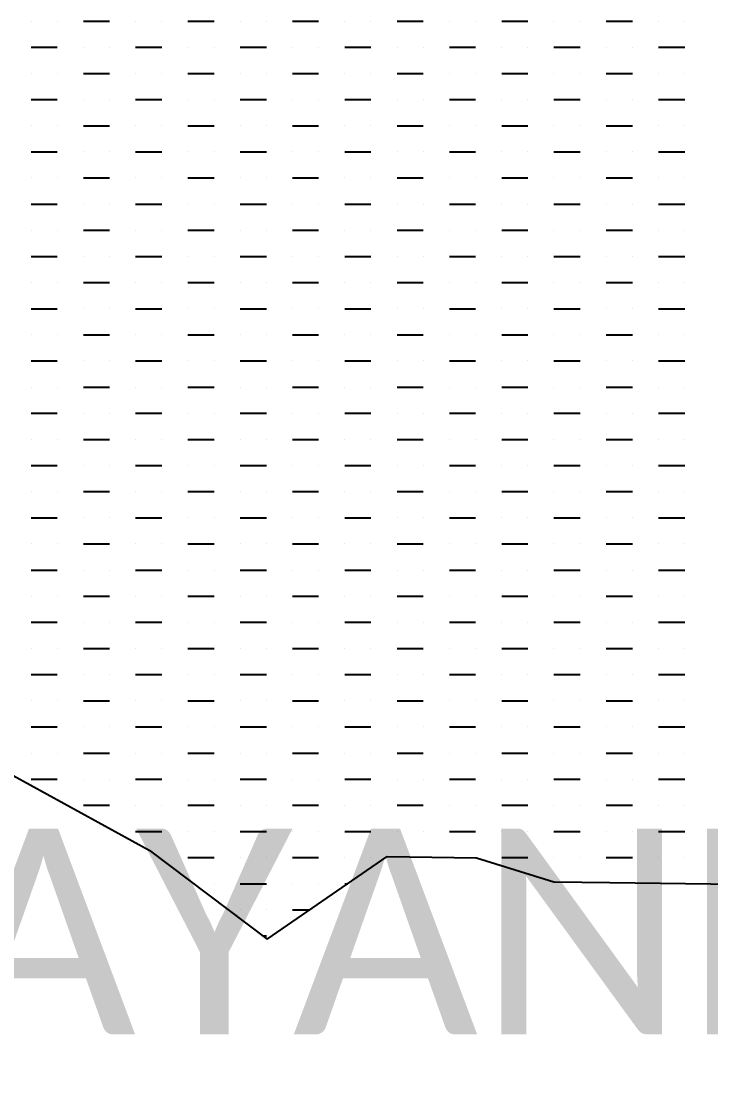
# Model space of a CAD drawing. Header units: metres. Extents: x 268261 to 270041, y 2134369 to 2136978.
# Drawn here: x 269057 to 269392, y 2135804 to 2136318 of the extents above; entities that cross this region are included whole.
import ezdxf

# ---------------------------------------------------------------- set-up
doc = ezdxf.new("R2010")
doc.units = ezdxf.units.M
doc.layers.add('MUDFLATS', color=40, linetype='Continuous')
doc.layers.add('VILLAGE NAME', color=250, linetype='Continuous')
doc.styles.add('MtXpl_Calibri', font='calibri.ttf')

msp = doc.modelspace()

# ---------------------------------------------------------------- linework, layer by layer
at = {"layer": 'MUDFLATS', "linetype": 'Continuous'}
for p, q in [((269062.2, 2136317.8), (269062.2, 2136317.8)), ((269074.9, 2136317.8), (269074.9, 2136317.8)), ((269087.6, 2136317.8), (269100.3, 2136317.8)), ((269113, 2136317.8), (269113, 2136317.8)), ((269125.7, 2136317.8), (269125.7, 2136317.8)), ((269138.4, 2136317.8), (269151.1, 2136317.8)), ((269163.8, 2136317.8), (269163.8, 2136317.8)), ((269176.5, 2136317.8), (269176.5, 2136317.8)), ((269189.2, 2136317.8), (269201.9, 2136317.8)), ((269214.6, 2136317.8), (269214.6, 2136317.8)), ((269227.3, 2136317.8), (269227.3, 2136317.8)), ((269240, 2136317.8), (269252.7, 2136317.8)), ((269265.4, 2136317.8), (269265.4, 2136317.8)), ((269278.1, 2136317.8), (269278.1, 2136317.8)), ((269290.8, 2136317.8), (269303.5, 2136317.8)), ((269316.2, 2136317.8), (269316.2, 2136317.8)), ((269328.9, 2136317.8), (269328.9, 2136317.8)), ((269341.6, 2136317.8), (269354.3, 2136317.8)), ((269367, 2136317.8), (269367, 2136317.8)), ((269379.7, 2136317.8), (269379.7, 2136317.8)), ((269062.2, 2136305.1), (269074.9, 2136305.1)), ((269087.6, 2136305.1), (269087.6, 2136305.1)), ((269100.3, 2136305.1), (269100.3, 2136305.1)), ((269113, 2136305.1), (269125.7, 2136305.1)), ((269138.4, 2136305.1), (269138.4, 2136305.1)), ((269151.1, 2136305.1), (269151.1, 2136305.1)), ((269163.8, 2136305.1), (269176.5, 2136305.1)), ((269189.2, 2136305.1), (269189.2, 2136305.1)), ((269201.9, 2136305.1), (269201.9, 2136305.1)), ((269214.6, 2136305.1), (269227.3, 2136305.1)), ((269240, 2136305.1), (269240, 2136305.1)), ((269252.7, 2136305.1), (269252.7, 2136305.1)), ((269265.4, 2136305.1), (269278.1, 2136305.1)), ((269290.8, 2136305.1), (269290.8, 2136305.1)), ((269303.5, 2136305.1), (269303.5, 2136305.1)), ((269316.2, 2136305.1), (269328.9, 2136305.1)), ((269341.6, 2136305.1), (269341.6, 2136305.1)), ((269354.3, 2136305.1), (269354.3, 2136305.1)), ((269367, 2136305.1), (269379.7, 2136305.1)), ((269062.2, 2136292.4), (269062.2, 2136292.4)), ((269074.9, 2136292.4), (269074.9, 2136292.4)), ((269087.6, 2136292.4), (269100.3, 2136292.4)), ((269113, 2136292.4), (269113, 2136292.4)), ((269125.7, 2136292.4), (269125.7, 2136292.4)), ((269138.4, 2136292.4), (269151.1, 2136292.4)), ((269163.8, 2136292.4), (269163.8, 2136292.4)), ((269176.5, 2136292.4), (269176.5, 2136292.4)), ((269189.2, 2136292.4), (269201.9, 2136292.4)), ((269214.6, 2136292.4), (269214.6, 2136292.4)), ((269227.3, 2136292.4), (269227.3, 2136292.4)), ((269240, 2136292.4), (269252.7, 2136292.4)), ((269265.4, 2136292.4), (269265.4, 2136292.4)), ((269278.1, 2136292.4), (269278.1, 2136292.4)), ((269290.8, 2136292.4), (269303.5, 2136292.4)), ((269316.2, 2136292.4), (269316.2, 2136292.4)), ((269328.9, 2136292.4), (269328.9, 2136292.4)), ((269341.6, 2136292.4), (269354.3, 2136292.4)), ((269367, 2136292.4), (269367, 2136292.4)), ((269379.7, 2136292.4), (269379.7, 2136292.4)), ((269062.2, 2136279.7), (269074.9, 2136279.7)), ((269087.6, 2136279.7), (269087.6, 2136279.7)), ((269100.3, 2136279.7), (269100.3, 2136279.7)), ((269113, 2136279.7), (269125.7, 2136279.7)), ((269138.4, 2136279.7), (269138.4, 2136279.7)), ((269151.1, 2136279.7), (269151.1, 2136279.7)), ((269163.8, 2136279.7), (269176.5, 2136279.7)), ((269189.2, 2136279.7), (269189.2, 2136279.7)), ((269201.9, 2136279.7), (269201.9, 2136279.7)), ((269214.6, 2136279.7), (269227.3, 2136279.7)), ((269240, 2136279.7), (269240, 2136279.7)), ((269252.7, 2136279.7), (269252.7, 2136279.7)), ((269265.4, 2136279.7), (269278.1, 2136279.7)), ((269290.8, 2136279.7), (269290.8, 2136279.7)), ((269303.5, 2136279.7), (269303.5, 2136279.7)), ((269316.2, 2136279.7), (269328.9, 2136279.7)), ((269341.6, 2136279.7), (269341.6, 2136279.7)), ((269354.3, 2136279.7), (269354.3, 2136279.7)), ((269367, 2136279.7), (269379.7, 2136279.7)), ((269062.2, 2136267), (269062.2, 2136267)), ((269074.9, 2136267), (269074.9, 2136267)), ((269087.6, 2136267), (269100.3, 2136267)), ((269113, 2136267), (269113, 2136267)), ((269125.7, 2136267), (269125.7, 2136267)), ((269138.4, 2136267), (269151.1, 2136267)), ((269163.8, 2136267), (269163.8, 2136267)), ((269176.5, 2136267), (269176.5, 2136267)), ((269189.2, 2136267), (269201.9, 2136267)), ((269214.6, 2136267), (269214.6, 2136267)), ((269227.3, 2136267), (269227.3, 2136267)), ((269240, 2136267), (269252.7, 2136267)), ((269265.4, 2136267), (269265.4, 2136267)), ((269278.1, 2136267), (269278.1, 2136267)), ((269290.8, 2136267), (269303.5, 2136267)), ((269316.2, 2136267), (269316.2, 2136267)), ((269328.9, 2136267), (269328.9, 2136267)), ((269341.6, 2136267), (269354.3, 2136267)), ((269367, 2136267), (269367, 2136267)), ((269379.7, 2136267), (269379.7, 2136267)), ((269062.2, 2136254.3), (269074.9, 2136254.3)), ((269087.6, 2136254.3), (269087.6, 2136254.3)), ((269100.3, 2136254.3), (269100.3, 2136254.3)), ((269113, 2136254.3), (269125.7, 2136254.3)), ((269138.4, 2136254.3), (269138.4, 2136254.3)), ((269151.1, 2136254.3), (269151.1, 2136254.3)), ((269163.8, 2136254.3), (269176.5, 2136254.3)), ((269189.2, 2136254.3), (269189.2, 2136254.3)), ((269201.9, 2136254.3), (269201.9, 2136254.3)), ((269214.6, 2136254.3), (269227.3, 2136254.3)), ((269240, 2136254.3), (269240, 2136254.3)), ((269252.7, 2136254.3), (269252.7, 2136254.3)), ((269265.4, 2136254.3), (269278.1, 2136254.3)), ((269290.8, 2136254.3), (269290.8, 2136254.3)), ((269303.5, 2136254.3), (269303.5, 2136254.3)), ((269316.2, 2136254.3), (269328.9, 2136254.3)), ((269341.6, 2136254.3), (269341.6, 2136254.3)), ((269354.3, 2136254.3), (269354.3, 2136254.3)), ((269367, 2136254.3), (269379.7, 2136254.3)), ((269062.2, 2136241.6), (269062.2, 2136241.6)), ((269074.9, 2136241.6), (269074.9, 2136241.6)), ((269087.6, 2136241.6), (269100.3, 2136241.6)), ((269113, 2136241.6), (269113, 2136241.6)), ((269125.7, 2136241.6), (269125.7, 2136241.6)), ((269138.4, 2136241.6), (269151.1, 2136241.6)), ((269163.8, 2136241.6), (269163.8, 2136241.6)), ((269176.5, 2136241.6), (269176.5, 2136241.6)), ((269189.2, 2136241.6), (269201.9, 2136241.6)), ((269214.6, 2136241.6), (269214.6, 2136241.6)), ((269227.3, 2136241.6), (269227.3, 2136241.6)), ((269240, 2136241.6), (269252.7, 2136241.6)), ((269265.4, 2136241.6), (269265.4, 2136241.6)), ((269278.1, 2136241.6), (269278.1, 2136241.6)), ((269290.8, 2136241.6), (269303.5, 2136241.6)), ((269316.2, 2136241.6), (269316.2, 2136241.6)), ((269328.9, 2136241.6), (269328.9, 2136241.6)), ((269341.6, 2136241.6), (269354.3, 2136241.6)), ((269367, 2136241.6), (269367, 2136241.6)), ((269379.7, 2136241.6), (269379.7, 2136241.6)), ((269062.2, 2136228.9), (269074.9, 2136228.9)), ((269087.6, 2136228.9), (269087.6, 2136228.9)), ((269100.3, 2136228.9), (269100.3, 2136228.9)), ((269113, 2136228.9), (269125.7, 2136228.9)), ((269138.4, 2136228.9), (269138.4, 2136228.9)), ((269151.1, 2136228.9), (269151.1, 2136228.9)), ((269163.8, 2136228.9), (269176.5, 2136228.9)), ((269189.2, 2136228.9), (269189.2, 2136228.9)), ((269201.9, 2136228.9), (269201.9, 2136228.9)), ((269214.6, 2136228.9), (269227.3, 2136228.9)), ((269240, 2136228.9), (269240, 2136228.9)), ((269252.7, 2136228.9), (269252.7, 2136228.9)), ((269265.4, 2136228.9), (269278.1, 2136228.9)), ((269290.8, 2136228.9), (269290.8, 2136228.9)), ((269303.5, 2136228.9), (269303.5, 2136228.9)), ((269316.2, 2136228.9), (269328.9, 2136228.9)), ((269341.6, 2136228.9), (269341.6, 2136228.9)), ((269354.3, 2136228.9), (269354.3, 2136228.9)), ((269367, 2136228.9), (269379.7, 2136228.9)), ((269062.2, 2136216.2), (269062.2, 2136216.2)), ((269074.9, 2136216.2), (269074.9, 2136216.2)), ((269087.6, 2136216.2), (269100.3, 2136216.2)), ((269113, 2136216.2), (269113, 2136216.2)), ((269125.7, 2136216.2), (269125.7, 2136216.2)), ((269138.4, 2136216.2), (269151.1, 2136216.2)), ((269163.8, 2136216.2), (269163.8, 2136216.2)), ((269176.5, 2136216.2), (269176.5, 2136216.2)), ((269189.2, 2136216.2), (269201.9, 2136216.2)), ((269214.6, 2136216.2), (269214.6, 2136216.2)), ((269227.3, 2136216.2), (269227.3, 2136216.2)), ((269240, 2136216.2), (269252.7, 2136216.2)), ((269265.4, 2136216.2), (269265.4, 2136216.2)), ((269278.1, 2136216.2), (269278.1, 2136216.2)), ((269290.8, 2136216.2), (269303.5, 2136216.2)), ((269316.2, 2136216.2), (269316.2, 2136216.2)), ((269328.9, 2136216.2), (269328.9, 2136216.2)), ((269341.6, 2136216.2), (269354.3, 2136216.2)), ((269367, 2136216.2), (269367, 2136216.2)), ((269379.7, 2136216.2), (269379.7, 2136216.2)), ((269062.2, 2136203.5), (269074.9, 2136203.5)), ((269087.6, 2136203.5), (269087.6, 2136203.5)), ((269100.3, 2136203.5), (269100.3, 2136203.5)), ((269113, 2136203.5), (269125.7, 2136203.5)), ((269138.4, 2136203.5), (269138.4, 2136203.5)), ((269151.1, 2136203.5), (269151.1, 2136203.5)), ((269163.8, 2136203.5), (269176.5, 2136203.5)), ((269189.2, 2136203.5), (269189.2, 2136203.5)), ((269201.9, 2136203.5), (269201.9, 2136203.5)), ((269214.6, 2136203.5), (269227.3, 2136203.5)), ((269240, 2136203.5), (269240, 2136203.5)), ((269252.7, 2136203.5), (269252.7, 2136203.5)), ((269265.4, 2136203.5), (269278.1, 2136203.5)), ((269290.8, 2136203.5), (269290.8, 2136203.5)), ((269303.5, 2136203.5), (269303.5, 2136203.5)), ((269316.2, 2136203.5), (269328.9, 2136203.5)), ((269341.6, 2136203.5), (269341.6, 2136203.5)), ((269354.3, 2136203.5), (269354.3, 2136203.5)), ((269367, 2136203.5), (269379.7, 2136203.5)), ((269062.2, 2136190.8), (269062.2, 2136190.8)), ((269074.9, 2136190.8), (269074.9, 2136190.8)), ((269087.6, 2136190.8), (269100.3, 2136190.8)), ((269113, 2136190.8), (269113, 2136190.8)), ((269125.7, 2136190.8), (269125.7, 2136190.8)), ((269138.4, 2136190.8), (269151.1, 2136190.8)), ((269163.8, 2136190.8), (269163.8, 2136190.8)), ((269176.5, 2136190.8), (269176.5, 2136190.8)), ((269189.2, 2136190.8), (269201.9, 2136190.8)), ((269214.6, 2136190.8), (269214.6, 2136190.8)), ((269227.3, 2136190.8), (269227.3, 2136190.8)), ((269240, 2136190.8), (269252.7, 2136190.8)), ((269265.4, 2136190.8), (269265.4, 2136190.8)), ((269278.1, 2136190.8), (269278.1, 2136190.8)), ((269290.8, 2136190.8), (269303.5, 2136190.8)), ((269316.2, 2136190.8), (269316.2, 2136190.8)), ((269328.9, 2136190.8), (269328.9, 2136190.8)), ((269341.6, 2136190.8), (269354.3, 2136190.8)), ((269367, 2136190.8), (269367, 2136190.8)), ((269379.7, 2136190.8), (269379.7, 2136190.8)), ((269062.2, 2136178.1), (269074.9, 2136178.1)), ((269087.6, 2136178.1), (269087.6, 2136178.1)), ((269100.3, 2136178.1), (269100.3, 2136178.1)), ((269113, 2136178.1), (269125.7, 2136178.1)), ((269138.4, 2136178.1), (269138.4, 2136178.1)), ((269151.1, 2136178.1), (269151.1, 2136178.1)), ((269163.8, 2136178.1), (269176.5, 2136178.1)), ((269189.2, 2136178.1), (269189.2, 2136178.1)), ((269201.9, 2136178.1), (269201.9, 2136178.1)), ((269214.6, 2136178.1), (269227.3, 2136178.1)), ((269240, 2136178.1), (269240, 2136178.1)), ((269252.7, 2136178.1), (269252.7, 2136178.1)), ((269265.4, 2136178.1), (269278.1, 2136178.1)), ((269290.8, 2136178.1), (269290.8, 2136178.1)), ((269303.5, 2136178.1), (269303.5, 2136178.1)), ((269316.2, 2136178.1), (269328.9, 2136178.1)), ((269341.6, 2136178.1), (269341.6, 2136178.1)), ((269354.3, 2136178.1), (269354.3, 2136178.1)), ((269367, 2136178.1), (269379.7, 2136178.1)), ((269062.2, 2136165.4), (269062.2, 2136165.4)), ((269074.9, 2136165.4), (269074.9, 2136165.4)), ((269087.6, 2136165.4), (269100.3, 2136165.4)), ((269113, 2136165.4), (269113, 2136165.4)), ((269125.7, 2136165.4), (269125.7, 2136165.4)), ((269138.4, 2136165.4), (269151.1, 2136165.4)), ((269163.8, 2136165.4), (269163.8, 2136165.4)), ((269176.5, 2136165.4), (269176.5, 2136165.4)), ((269189.2, 2136165.4), (269201.9, 2136165.4)), ((269214.6, 2136165.4), (269214.6, 2136165.4)), ((269227.3, 2136165.4), (269227.3, 2136165.4)), ((269240, 2136165.4), (269252.7, 2136165.4)), ((269265.4, 2136165.4), (269265.4, 2136165.4)), ((269278.1, 2136165.4), (269278.1, 2136165.4)), ((269290.8, 2136165.4), (269303.5, 2136165.4)), ((269316.2, 2136165.4), (269316.2, 2136165.4)), ((269328.9, 2136165.4), (269328.9, 2136165.4)), ((269341.6, 2136165.4), (269354.3, 2136165.4)), ((269367, 2136165.4), (269367, 2136165.4)), ((269379.7, 2136165.4), (269379.7, 2136165.4)), ((269062.2, 2136152.7), (269074.9, 2136152.7)), ((269087.6, 2136152.7), (269087.6, 2136152.7)), ((269100.3, 2136152.7), (269100.3, 2136152.7)), ((269113, 2136152.7), (269125.7, 2136152.7)), ((269138.4, 2136152.7), (269138.4, 2136152.7)), ((269151.1, 2136152.7), (269151.1, 2136152.7)), ((269163.8, 2136152.7), (269176.5, 2136152.7)), ((269189.2, 2136152.7), (269189.2, 2136152.7)), ((269201.9, 2136152.7), (269201.9, 2136152.7)), ((269214.6, 2136152.7), (269227.3, 2136152.7)), ((269240, 2136152.7), (269240, 2136152.7)), ((269252.7, 2136152.7), (269252.7, 2136152.7)), ((269265.4, 2136152.7), (269278.1, 2136152.7)), ((269290.8, 2136152.7), (269290.8, 2136152.7)), ((269303.5, 2136152.7), (269303.5, 2136152.7)), ((269316.2, 2136152.7), (269328.9, 2136152.7)), ((269341.6, 2136152.7), (269341.6, 2136152.7)), ((269354.3, 2136152.7), (269354.3, 2136152.7)), ((269367, 2136152.7), (269379.7, 2136152.7)), ((269062.2, 2136140), (269062.2, 2136140)), ((269074.9, 2136140), (269074.9, 2136140)), ((269087.6, 2136140), (269100.3, 2136140)), ((269113, 2136140), (269113, 2136140)), ((269125.7, 2136140), (269125.7, 2136140)), ((269138.4, 2136140), (269151.1, 2136140)), ((269163.8, 2136140), (269163.8, 2136140)), ((269176.5, 2136140), (269176.5, 2136140)), ((269189.2, 2136140), (269201.9, 2136140)), ((269214.6, 2136140), (269214.6, 2136140)), ((269227.3, 2136140), (269227.3, 2136140)), ((269240, 2136140), (269252.7, 2136140)), ((269265.4, 2136140), (269265.4, 2136140)), ((269278.1, 2136140), (269278.1, 2136140)), ((269290.8, 2136140), (269303.5, 2136140)), ((269316.2, 2136140), (269316.2, 2136140)), ((269328.9, 2136140), (269328.9, 2136140)), ((269341.6, 2136140), (269354.3, 2136140)), ((269367, 2136140), (269367, 2136140)), ((269379.7, 2136140), (269379.7, 2136140)), ((269062.2, 2136127.3), (269074.9, 2136127.3)), ((269087.6, 2136127.3), (269087.6, 2136127.3)), ((269100.3, 2136127.3), (269100.3, 2136127.3)), ((269113, 2136127.3), (269125.7, 2136127.3)), ((269138.4, 2136127.3), (269138.4, 2136127.3)), ((269151.1, 2136127.3), (269151.1, 2136127.3)), ((269163.8, 2136127.3), (269176.5, 2136127.3)), ((269189.2, 2136127.3), (269189.2, 2136127.3)), ((269201.9, 2136127.3), (269201.9, 2136127.3)), ((269214.6, 2136127.3), (269227.3, 2136127.3)), ((269240, 2136127.3), (269240, 2136127.3)), ((269252.7, 2136127.3), (269252.7, 2136127.3)), ((269265.4, 2136127.3), (269278.1, 2136127.3)), ((269290.8, 2136127.3), (269290.8, 2136127.3)), ((269303.5, 2136127.3), (269303.5, 2136127.3)), ((269316.2, 2136127.3), (269328.9, 2136127.3)), ((269341.6, 2136127.3), (269341.6, 2136127.3)), ((269354.3, 2136127.3), (269354.3, 2136127.3)), ((269367, 2136127.3), (269379.7, 2136127.3)), ((269062.2, 2136114.6), (269062.2, 2136114.6)), ((269074.9, 2136114.6), (269074.9, 2136114.6)), ((269087.6, 2136114.6), (269100.3, 2136114.6)), ((269113, 2136114.6), (269113, 2136114.6)), ((269125.7, 2136114.6), (269125.7, 2136114.6)), ((269138.4, 2136114.6), (269151.1, 2136114.6)), ((269163.8, 2136114.6), (269163.8, 2136114.6)), ((269176.5, 2136114.6), (269176.5, 2136114.6)), ((269189.2, 2136114.6), (269201.9, 2136114.6)), ((269214.6, 2136114.6), (269214.6, 2136114.6)), ((269227.3, 2136114.6), (269227.3, 2136114.6)), ((269240, 2136114.6), (269252.7, 2136114.6)), ((269265.4, 2136114.6), (269265.4, 2136114.6)), ((269278.1, 2136114.6), (269278.1, 2136114.6)), ((269290.8, 2136114.6), (269303.5, 2136114.6)), ((269316.2, 2136114.6), (269316.2, 2136114.6)), ((269328.9, 2136114.6), (269328.9, 2136114.6)), ((269341.6, 2136114.6), (269354.3, 2136114.6)), ((269367, 2136114.6), (269367, 2136114.6)), ((269379.7, 2136114.6), (269379.7, 2136114.6)), ((269062.2, 2136101.9), (269074.9, 2136101.9)), ((269087.6, 2136101.9), (269087.6, 2136101.9)), ((269100.3, 2136101.9), (269100.3, 2136101.9)), ((269113, 2136101.9), (269125.7, 2136101.9)), ((269138.4, 2136101.9), (269138.4, 2136101.9)), ((269151.1, 2136101.9), (269151.1, 2136101.9)), ((269163.8, 2136101.9), (269176.5, 2136101.9)), ((269189.2, 2136101.9), (269189.2, 2136101.9)), ((269201.9, 2136101.9), (269201.9, 2136101.9)), ((269214.6, 2136101.9), (269227.3, 2136101.9)), ((269240, 2136101.9), (269240, 2136101.9)), ((269252.7, 2136101.9), (269252.7, 2136101.9)), ((269265.4, 2136101.9), (269278.1, 2136101.9)), ((269290.8, 2136101.9), (269290.8, 2136101.9)), ((269303.5, 2136101.9), (269303.5, 2136101.9)), ((269316.2, 2136101.9), (269328.9, 2136101.9)), ((269341.6, 2136101.9), (269341.6, 2136101.9)), ((269354.3, 2136101.9), (269354.3, 2136101.9)), ((269367, 2136101.9), (269379.7, 2136101.9)), ((269062.2, 2136089.2), (269062.2, 2136089.2)), ((269074.9, 2136089.2), (269074.9, 2136089.2)), ((269087.6, 2136089.2), (269100.3, 2136089.2)), ((269113, 2136089.2), (269113, 2136089.2)), ((269125.7, 2136089.2), (269125.7, 2136089.2)), ((269138.4, 2136089.2), (269151.1, 2136089.2)), ((269163.8, 2136089.2), (269163.8, 2136089.2)), ((269176.5, 2136089.2), (269176.5, 2136089.2)), ((269189.2, 2136089.2), (269201.9, 2136089.2)), ((269214.6, 2136089.2), (269214.6, 2136089.2)), ((269227.3, 2136089.2), (269227.3, 2136089.2)), ((269240, 2136089.2), (269252.7, 2136089.2)), ((269265.4, 2136089.2), (269265.4, 2136089.2)), ((269278.1, 2136089.2), (269278.1, 2136089.2)), ((269290.8, 2136089.2), (269303.5, 2136089.2)), ((269316.2, 2136089.2), (269316.2, 2136089.2)), ((269328.9, 2136089.2), (269328.9, 2136089.2)), ((269341.6, 2136089.2), (269354.3, 2136089.2)), ((269367, 2136089.2), (269367, 2136089.2)), ((269379.7, 2136089.2), (269379.7, 2136089.2)), ((269062.2, 2136076.5), (269074.9, 2136076.5)), ((269087.6, 2136076.5), (269087.6, 2136076.5)), ((269100.3, 2136076.5), (269100.3, 2136076.5)), ((269113, 2136076.5), (269125.7, 2136076.5)), ((269138.4, 2136076.5), (269138.4, 2136076.5)), ((269151.1, 2136076.5), (269151.1, 2136076.5)), ((269163.8, 2136076.5), (269176.5, 2136076.5)), ((269189.2, 2136076.5), (269189.2, 2136076.5)), ((269201.9, 2136076.5), (269201.9, 2136076.5)), ((269214.6, 2136076.5), (269227.3, 2136076.5)), ((269240, 2136076.5), (269240, 2136076.5)), ((269252.7, 2136076.5), (269252.7, 2136076.5)), ((269265.4, 2136076.5), (269278.1, 2136076.5)), ((269290.8, 2136076.5), (269290.8, 2136076.5)), ((269303.5, 2136076.5), (269303.5, 2136076.5)), ((269316.2, 2136076.5), (269328.9, 2136076.5)), ((269341.6, 2136076.5), (269341.6, 2136076.5)), ((269354.3, 2136076.5), (269354.3, 2136076.5)), ((269367, 2136076.5), (269379.7, 2136076.5)), ((269062.2, 2136063.8), (269062.2, 2136063.8)), ((269074.9, 2136063.8), (269074.9, 2136063.8)), ((269087.6, 2136063.8), (269100.3, 2136063.8)), ((269113, 2136063.8), (269113, 2136063.8)), ((269125.7, 2136063.8), (269125.7, 2136063.8)), ((269138.4, 2136063.8), (269151.1, 2136063.8)), ((269163.8, 2136063.8), (269163.8, 2136063.8)), ((269176.5, 2136063.8), (269176.5, 2136063.8)), ((269189.2, 2136063.8), (269201.9, 2136063.8)), ((269214.6, 2136063.8), (269214.6, 2136063.8)), ((269227.3, 2136063.8), (269227.3, 2136063.8)), ((269240, 2136063.8), (269252.7, 2136063.8)), ((269265.4, 2136063.8), (269265.4, 2136063.8)), ((269278.1, 2136063.8), (269278.1, 2136063.8)), ((269290.8, 2136063.8), (269303.5, 2136063.8)), ((269316.2, 2136063.8), (269316.2, 2136063.8)), ((269328.9, 2136063.8), (269328.9, 2136063.8)), ((269341.6, 2136063.8), (269354.3, 2136063.8)), ((269367, 2136063.8), (269367, 2136063.8)), ((269379.7, 2136063.8), (269379.7, 2136063.8)), ((269062.2, 2136051.1), (269074.9, 2136051.1)), ((269087.6, 2136051.1), (269087.6, 2136051.1)), ((269100.3, 2136051.1), (269100.3, 2136051.1)), ((269113, 2136051.1), (269125.7, 2136051.1)), ((269138.4, 2136051.1), (269138.4, 2136051.1)), ((269151.1, 2136051.1), (269151.1, 2136051.1)), ((269163.8, 2136051.1), (269176.5, 2136051.1)), ((269189.2, 2136051.1), (269189.2, 2136051.1)), ((269201.9, 2136051.1), (269201.9, 2136051.1)), ((269214.6, 2136051.1), (269227.3, 2136051.1)), ((269240, 2136051.1), (269240, 2136051.1)), ((269252.7, 2136051.1), (269252.7, 2136051.1)), ((269265.4, 2136051.1), (269278.1, 2136051.1)), ((269290.8, 2136051.1), (269290.8, 2136051.1)), ((269303.5, 2136051.1), (269303.5, 2136051.1)), ((269316.2, 2136051.1), (269328.9, 2136051.1)), ((269341.6, 2136051.1), (269341.6, 2136051.1)), ((269354.3, 2136051.1), (269354.3, 2136051.1)), ((269367, 2136051.1), (269379.7, 2136051.1)), ((269062.2, 2136038.4), (269062.2, 2136038.4)), ((269074.9, 2136038.4), (269074.9, 2136038.4)), ((269087.6, 2136038.4), (269100.3, 2136038.4)), ((269113, 2136038.4), (269113, 2136038.4)), ((269125.7, 2136038.4), (269125.7, 2136038.4)), ((269138.4, 2136038.4), (269151.1, 2136038.4)), ((269163.8, 2136038.4), (269163.8, 2136038.4)), ((269176.5, 2136038.4), (269176.5, 2136038.4)), ((269189.2, 2136038.4), (269201.9, 2136038.4)), ((269214.6, 2136038.4), (269214.6, 2136038.4)), ((269227.3, 2136038.4), (269227.3, 2136038.4)), ((269240, 2136038.4), (269252.7, 2136038.4)), ((269265.4, 2136038.4), (269265.4, 2136038.4)), ((269278.1, 2136038.4), (269278.1, 2136038.4)), ((269290.8, 2136038.4), (269303.5, 2136038.4)), ((269316.2, 2136038.4), (269316.2, 2136038.4)), ((269328.9, 2136038.4), (269328.9, 2136038.4)), ((269341.6, 2136038.4), (269354.3, 2136038.4)), ((269367, 2136038.4), (269367, 2136038.4)), ((269379.7, 2136038.4), (269379.7, 2136038.4)), ((269062.2, 2136025.7), (269074.9, 2136025.7)), ((269087.6, 2136025.7), (269087.6, 2136025.7)), ((269100.3, 2136025.7), (269100.3, 2136025.7)), ((269113, 2136025.7), (269125.7, 2136025.7)), ((269138.4, 2136025.7), (269138.4, 2136025.7)), ((269151.1, 2136025.7), (269151.1, 2136025.7)), ((269163.8, 2136025.7), (269176.5, 2136025.7)), ((269189.2, 2136025.7), (269189.2, 2136025.7)), ((269201.9, 2136025.7), (269201.9, 2136025.7)), ((269214.6, 2136025.7), (269227.3, 2136025.7)), ((269240, 2136025.7), (269240, 2136025.7)), ((269252.7, 2136025.7), (269252.7, 2136025.7)), ((269265.4, 2136025.7), (269278.1, 2136025.7)), ((269290.8, 2136025.7), (269290.8, 2136025.7)), ((269303.5, 2136025.7), (269303.5, 2136025.7)), ((269316.2, 2136025.7), (269328.9, 2136025.7)), ((269341.6, 2136025.7), (269341.6, 2136025.7)), ((269354.3, 2136025.7), (269354.3, 2136025.7)), ((269367, 2136025.7), (269379.7, 2136025.7)), ((269062.2, 2136013), (269062.2, 2136013)), ((269074.9, 2136013), (269074.9, 2136013)), ((269087.6, 2136013), (269100.3, 2136013)), ((269113, 2136013), (269113, 2136013)), ((269125.7, 2136013), (269125.7, 2136013)), ((269138.4, 2136013), (269151.1, 2136013)), ((269163.8, 2136013), (269163.8, 2136013)), ((269176.5, 2136013), (269176.5, 2136013)), ((269189.2, 2136013), (269201.9, 2136013)), ((269214.6, 2136013), (269214.6, 2136013)), ((269227.3, 2136013), (269227.3, 2136013)), ((269240, 2136013), (269252.7, 2136013)), ((269265.4, 2136013), (269265.4, 2136013)), ((269278.1, 2136013), (269278.1, 2136013)), ((269290.8, 2136013), (269303.5, 2136013)), ((269316.2, 2136013), (269316.2, 2136013)), ((269328.9, 2136013), (269328.9, 2136013)), ((269341.6, 2136013), (269354.3, 2136013)), ((269367, 2136013), (269367, 2136013)), ((269379.7, 2136013), (269379.7, 2136013)), ((269062.2, 2136000.3), (269074.9, 2136000.3)), ((269087.6, 2136000.3), (269087.6, 2136000.3)), ((269100.3, 2136000.3), (269100.3, 2136000.3)), ((269113, 2136000.3), (269125.7, 2136000.3)), ((269138.4, 2136000.3), (269138.4, 2136000.3)), ((269151.1, 2136000.3), (269151.1, 2136000.3)), ((269163.8, 2136000.3), (269176.5, 2136000.3)), ((269189.2, 2136000.3), (269189.2, 2136000.3)), ((269201.9, 2136000.3), (269201.9, 2136000.3)), ((269214.6, 2136000.3), (269227.3, 2136000.3)), ((269240, 2136000.3), (269240, 2136000.3)), ((269252.7, 2136000.3), (269252.7, 2136000.3)), ((269265.4, 2136000.3), (269278.1, 2136000.3)), ((269290.8, 2136000.3), (269290.8, 2136000.3)), ((269303.5, 2136000.3), (269303.5, 2136000.3)), ((269316.2, 2136000.3), (269328.9, 2136000.3)), ((269341.6, 2136000.3), (269341.6, 2136000.3)), ((269354.3, 2136000.3), (269354.3, 2136000.3)), ((269367, 2136000.3), (269379.7, 2136000.3)), ((269062.2, 2135987.6), (269062.2, 2135987.6)), ((269074.9, 2135987.6), (269074.9, 2135987.6)), ((269087.6, 2135987.6), (269100.3, 2135987.6)), ((269113, 2135987.6), (269113, 2135987.6)), ((269125.7, 2135987.6), (269125.7, 2135987.6)), ((269138.4, 2135987.6), (269151.1, 2135987.6)), ((269163.8, 2135987.6), (269163.8, 2135987.6)), ((269176.5, 2135987.6), (269176.5, 2135987.6)), ((269189.2, 2135987.6), (269201.9, 2135987.6)), ((269214.6, 2135987.6), (269214.6, 2135987.6)), ((269227.3, 2135987.6), (269227.3, 2135987.6)), ((269240, 2135987.6), (269252.7, 2135987.6)), ((269265.4, 2135987.6), (269265.4, 2135987.6)), ((269278.1, 2135987.6), (269278.1, 2135987.6)), ((269290.8, 2135987.6), (269303.5, 2135987.6)), ((269316.2, 2135987.6), (269316.2, 2135987.6)), ((269328.9, 2135987.6), (269328.9, 2135987.6)), ((269341.6, 2135987.6), (269354.3, 2135987.6)), ((269367, 2135987.6), (269367, 2135987.6)), ((269379.7, 2135987.6), (269379.7, 2135987.6)), ((269062.2, 2135974.9), (269074.9, 2135974.9)), ((269087.6, 2135974.9), (269087.6, 2135974.9)), ((269100.3, 2135974.9), (269100.3, 2135974.9)), ((269113, 2135974.9), (269125.7, 2135974.9)), ((269138.4, 2135974.9), (269138.4, 2135974.9)), ((269151.1, 2135974.9), (269151.1, 2135974.9)), ((269163.8, 2135974.9), (269176.5, 2135974.9)), ((269189.2, 2135974.9), (269189.2, 2135974.9)), ((269201.9, 2135974.9), (269201.9, 2135974.9)), ((269214.6, 2135974.9), (269227.3, 2135974.9)), ((269240, 2135974.9), (269240, 2135974.9)), ((269252.7, 2135974.9), (269252.7, 2135974.9)), ((269265.4, 2135974.9), (269278.1, 2135974.9)), ((269290.8, 2135974.9), (269290.8, 2135974.9)), ((269303.5, 2135974.9), (269303.5, 2135974.9)), ((269316.2, 2135974.9), (269328.9, 2135974.9)), ((269341.6, 2135974.9), (269341.6, 2135974.9)), ((269354.3, 2135974.9), (269354.3, 2135974.9)), ((269367, 2135974.9), (269379.7, 2135974.9)), ((269062.2, 2135962.2), (269062.2, 2135962.2)), ((269074.9, 2135962.2), (269074.9, 2135962.2)), ((269087.6, 2135962.2), (269100.3, 2135962.2)), ((269113, 2135962.2), (269113, 2135962.2)), ((269125.7, 2135962.2), (269125.7, 2135962.2)), ((269138.4, 2135962.2), (269151.1, 2135962.2)), ((269163.8, 2135962.2), (269163.8, 2135962.2)), ((269176.5, 2135962.2), (269176.5, 2135962.2)), ((269189.2, 2135962.2), (269201.9, 2135962.2)), ((269214.6, 2135962.2), (269214.6, 2135962.2)), ((269227.3, 2135962.2), (269227.3, 2135962.2)), ((269240, 2135962.2), (269252.7, 2135962.2)), ((269265.4, 2135962.2), (269265.4, 2135962.2)), ((269278.1, 2135962.2), (269278.1, 2135962.2)), ((269290.8, 2135962.2), (269303.5, 2135962.2)), ((269316.2, 2135962.2), (269316.2, 2135962.2)), ((269328.9, 2135962.2), (269328.9, 2135962.2)), ((269341.6, 2135962.2), (269354.3, 2135962.2)), ((269367, 2135962.2), (269367, 2135962.2)), ((269379.7, 2135962.2), (269379.7, 2135962.2)), ((269062.2, 2135949.5), (269074.9, 2135949.5)), ((269087.6, 2135949.5), (269087.6, 2135949.5)), ((269100.3, 2135949.5), (269100.3, 2135949.5)), ((269113, 2135949.5), (269125.7, 2135949.5)), ((269138.4, 2135949.5), (269138.4, 2135949.5)), ((269151.1, 2135949.5), (269151.1, 2135949.5)), ((269163.8, 2135949.5), (269176.5, 2135949.5)), ((269189.2, 2135949.5), (269189.2, 2135949.5)), ((269201.9, 2135949.5), (269201.9, 2135949.5)), ((269214.6, 2135949.5), (269227.3, 2135949.5)), ((269240, 2135949.5), (269240, 2135949.5)), ((269252.7, 2135949.5), (269252.7, 2135949.5)), ((269265.4, 2135949.5), (269278.1, 2135949.5)), ((269290.8, 2135949.5), (269290.8, 2135949.5)), ((269303.5, 2135949.5), (269303.5, 2135949.5)), ((269316.2, 2135949.5), (269328.9, 2135949.5)), ((269341.6, 2135949.5), (269341.6, 2135949.5)), ((269354.3, 2135949.5), (269354.3, 2135949.5)), ((269367, 2135949.5), (269379.7, 2135949.5)), ((269087.6, 2135936.8), (269100.3, 2135936.8)), ((269113, 2135936.8), (269113, 2135936.8)), ((269125.7, 2135936.8), (269125.7, 2135936.8)), ((269138.4, 2135936.8), (269151.1, 2135936.8)), ((269163.8, 2135936.8), (269163.8, 2135936.8)), ((269176.5, 2135936.8), (269176.5, 2135936.8)), ((269189.2, 2135936.8), (269201.9, 2135936.8)), ((269214.6, 2135936.8), (269214.6, 2135936.8)), ((269227.3, 2135936.8), (269227.3, 2135936.8)), ((269240, 2135936.8), (269252.7, 2135936.8)), ((269265.4, 2135936.8), (269265.4, 2135936.8)), ((269278.1, 2135936.8), (269278.1, 2135936.8)), ((269290.8, 2135936.8), (269303.5, 2135936.8)), ((269316.2, 2135936.8), (269316.2, 2135936.8)), ((269328.9, 2135936.8), (269328.9, 2135936.8)), ((269341.6, 2135936.8), (269354.3, 2135936.8)), ((269367, 2135936.8), (269367, 2135936.8)), ((269379.7, 2135936.8), (269379.7, 2135936.8)), ((269113, 2135924.1), (269125.7, 2135924.1)), ((269138.4, 2135924.1), (269138.4, 2135924.1)), ((269151.1, 2135924.1), (269151.1, 2135924.1)), ((269163.8, 2135924.1), (269176.5, 2135924.1)), ((269189.2, 2135924.1), (269189.2, 2135924.1)), ((269201.9, 2135924.1), (269201.9, 2135924.1)), ((269214.6, 2135924.1), (269227.3, 2135924.1)), ((269240, 2135924.1), (269240, 2135924.1)), ((269252.7, 2135924.1), (269252.7, 2135924.1)), ((269265.4, 2135924.1), (269278.1, 2135924.1)), ((269290.8, 2135924.1), (269290.8, 2135924.1)), ((269303.5, 2135924.1), (269303.5, 2135924.1)), ((269316.2, 2135924.1), (269328.9, 2135924.1)), ((269341.6, 2135924.1), (269341.6, 2135924.1)), ((269354.3, 2135924.1), (269354.3, 2135924.1)), ((269367, 2135924.1), (269379.7, 2135924.1)), ((269125.7, 2135911.4), (269125.7, 2135911.4)), ((269138.4, 2135911.4), (269151.1, 2135911.4)), ((269163.8, 2135911.4), (269163.8, 2135911.4)), ((269176.5, 2135911.4), (269176.5, 2135911.4)), ((269189.2, 2135911.4), (269201.9, 2135911.4)), ((269214.6, 2135911.4), (269214.6, 2135911.4)), ((269227.3, 2135911.4), (269227.3, 2135911.4)), ((269278.1, 2135911.4), (269278.1, 2135911.4)), ((269290.8, 2135911.4), (269303.5, 2135911.4)), ((269316.2, 2135911.4), (269316.2, 2135911.4)), ((269328.9, 2135911.4), (269328.9, 2135911.4)), ((269341.6, 2135911.4), (269354.3, 2135911.4)), ((269367, 2135911.4), (269367, 2135911.4)), ((269379.7, 2135911.4), (269379.7, 2135911.4)), ((269151.1, 2135898.7), (269151.1, 2135898.7)), ((269163.8, 2135898.7), (269176.5, 2135898.7)), ((269189.2, 2135898.7), (269189.2, 2135898.7)), ((269201.9, 2135898.7), (269201.9, 2135898.7)), ((269214.6, 2135898.7), (269216.06, 2135898.7)), ((269392.4, 2135898.7), (269392.4, 2135898.7)), ((269163.8, 2135886), (269163.8, 2135886)), ((269176.5, 2135886), (269176.5, 2135886)), ((269189.2, 2135886), (269197.63, 2135886)), ((269174.69, 2135873.3), (269176.5, 2135873.3))]:
    msp.add_line(p, q, dxfattribs=at)
at = {"layer": 'MUDFLATS'}
for p, q in [((269034.25, 2135961.77), (269119.57, 2135914.94)), ((269119.57, 2135914.94), (269176.83, 2135871.68)), ((269176.83, 2135871.68), (269235.16, 2135911.86)), ((269235.16, 2135911.86), (269278.52, 2135911.3)), ((269278.52, 2135911.3), (269316.11, 2135899.59)), ((269316.11, 2135899.59), (269343.4, 2135899.24)), ((269343.4, 2135899.24), (269429.31, 2135898.14))]:
    msp.add_line(p, q, dxfattribs=at)

# ---------------------------------------------------------------- texts
at = {"layer": 'VILLAGE NAME', "style": 'MtXpl_Calibri'}
msp.add_text('(MIRA-BHAYANDAR)', height=100, dxfattribs=at).set_placement((268398.89, 2135825.5))

doc.saveas('drawing.dxf')
